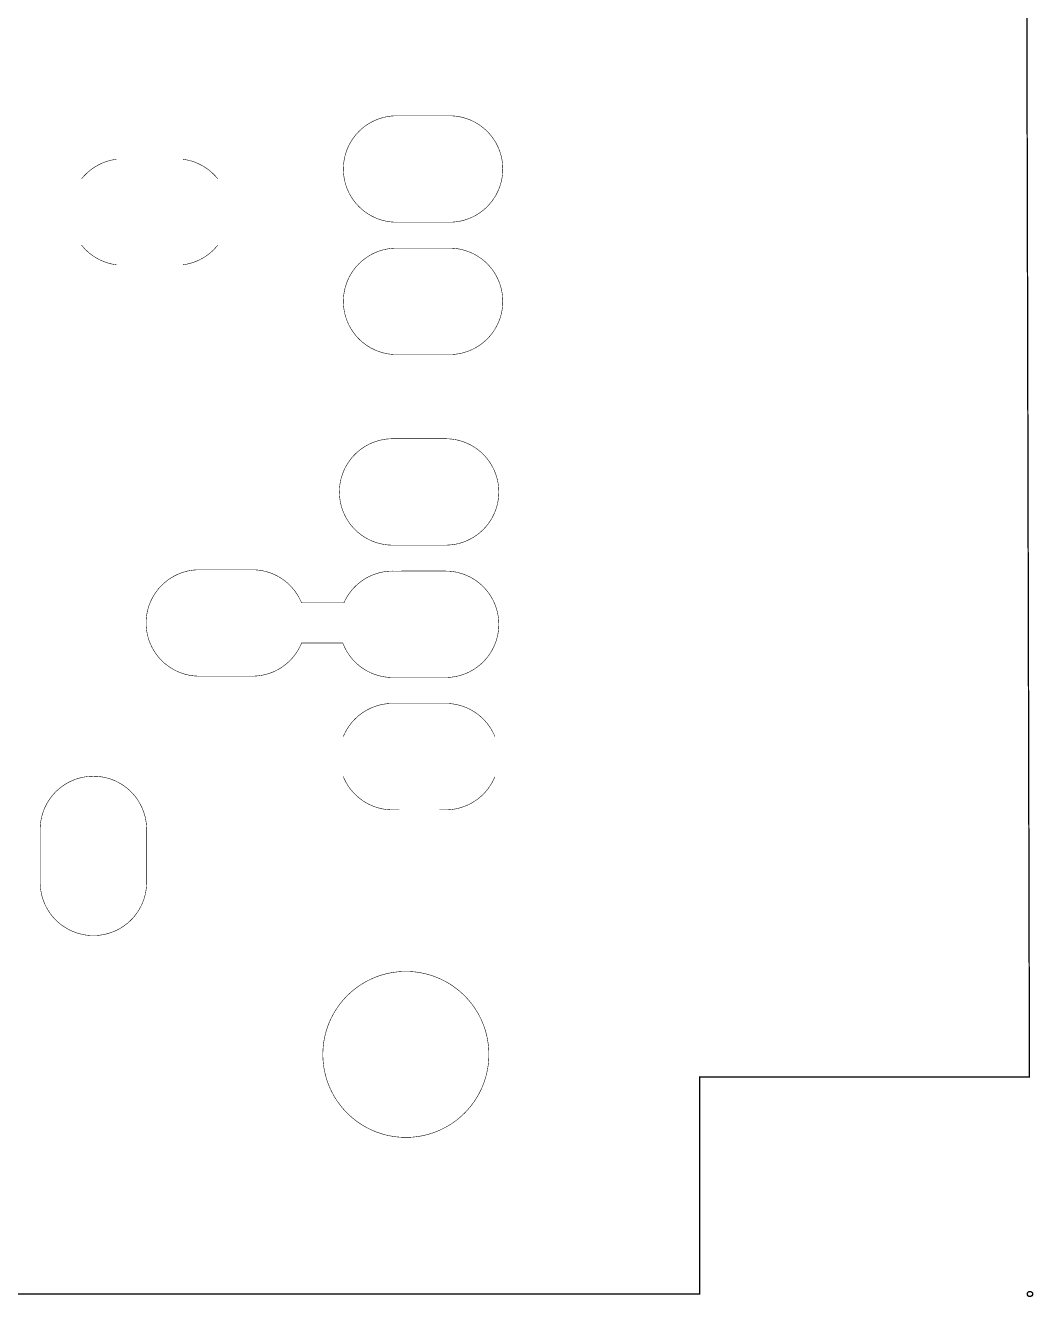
# Model space of a CAD drawing. Extents: x -0.1 to 57.3, y 51 to 102.1.
# Drawn here: x 37.96 to 57.29, y 50.95 to 75.35 of the extents above; entities that cross this region are included whole.
import ezdxf

# ---------------------------------------------------------------- set-up
doc = ezdxf.new("R2010")
doc.units = 0
doc.header["$MEASUREMENT"] = 0

msp = doc.modelspace()

# ---------------------------------------------------------------- linework, layer by layer
at = {"linetype": 'Continuous'}
for points, const_width in [([(0, 55.3212), (2.1844, 55.3212), (2.1844, 51.0032), (50.9016, 51.0032), (50.9016, 55.1688), (57.2262, 55.1688), (57.15, 86.741), (57.2262, 95.6564), (50.8, 95.6564), (50.8, 102.0064), (10.8204, 102.0064), (10.922, 78.9432), (0, 78.9432), (0, 55.3212)], 0.0254), ([(45.0848, 73.6142), (45.0488, 73.6136), (45.0089, 73.6114), (44.969, 73.6076), (44.9294, 73.6023), (44.89, 73.5954), (44.8509, 73.587), (44.8121, 73.5771), (44.7738, 73.5656), (44.736, 73.5527), (44.6987, 73.5383), (44.6619, 73.5224), (44.6259, 73.5051), (44.5905, 73.4865), (44.5559, 73.4664), (44.5221, 73.445), (44.4892, 73.4223), (44.4571, 73.3983), (44.4261, 73.3731), (44.3961, 73.3467), (44.3671, 73.3192), (44.3392, 73.2905), (44.3124, 73.2607), (44.2869, 73.23), (44.2626, 73.1982), (44.2395, 73.1655), (44.2177, 73.132), (44.1973, 73.0976), (44.1782, 73.0624), (44.1605, 73.0266), (44.1443, 72.99), (44.1295, 72.9529), (44.1161, 72.9152), (44.1042, 72.877), (44.0939, 72.8383), (44.085, 72.7993), (44.0777, 72.76), (44.072, 72.7204), (44.0678, 72.6807), (44.0651, 72.6407), (44.064, 72.6008), (44.0645, 72.5608), (44.0666, 72.5208), (44.0702, 72.481), (44.0754, 72.4413), (44.0821, 72.4019), (44.0903, 72.3628), (44.1001, 72.324), (44.1114, 72.2856), (44.1242, 72.2477), (44.1385, 72.2104), (44.1542, 72.1736), (44.1714, 72.1374), (44.1899, 72.102), (44.2098, 72.0673), (44.2311, 72.0335), (44.2537, 72.0004), (44.2775, 71.9683), (44.3026, 71.9372), (44.3289, 71.907), (44.3564, 71.878), (44.385, 71.85), (44.4146, 71.8231), (44.4453, 71.7975), (44.4769, 71.773), (44.5095, 71.7498), (44.543, 71.7279), (44.5773, 71.7074), (44.6124, 71.6882), (44.6482, 71.6703), (44.6847, 71.6539), (44.7218, 71.639), (44.7594, 71.6255), (44.7976, 71.6135), (44.8362, 71.603), (44.8752, 71.594), (44.9145, 71.5865), (44.954, 71.5806), (44.9938, 71.5763), (45.0337, 71.5735), (45.0737, 71.5723), (46.101, 71.5722), (46.123, 71.5724), (46.1629, 71.5741), (46.2028, 71.5773), (46.2425, 71.5821), (46.282, 71.5884), (46.3212, 71.5962), (46.3601, 71.6056), (46.3986, 71.6165), (46.4366, 71.6289), (46.4741, 71.6428), (46.5111, 71.6582), (46.5474, 71.6749), (46.583, 71.6931), (46.6179, 71.7127), (46.652, 71.7336), (46.6852, 71.7559), (46.7176, 71.7794), (46.749, 71.8042), (46.7794, 71.8301), (46.8087, 71.8573), (46.837, 71.8856), (46.8642, 71.915), (46.8902, 71.9454), (46.9149, 71.9768), (46.9384, 72.0091), (46.9607, 72.0424), (46.9816, 72.0765), (47.0012, 72.1114), (47.0193, 72.147), (47.0361, 72.1833), (47.0514, 72.2202), (47.0653, 72.2577), (47.0777, 72.2958), (47.0886, 72.3343), (47.098, 72.3731), (47.1059, 72.4124), (47.1122, 72.4519), (47.1169, 72.4916), (47.1201, 72.5314), (47.1218, 72.5714), (47.1219, 72.6065), (47.1206, 72.6465), (47.1177, 72.6864), (47.1133, 72.7262), (47.1073, 72.7657), (47.0998, 72.805), (47.0907, 72.8439), (47.0802, 72.8825), (47.0681, 72.9206), (47.0545, 72.9583), (47.0395, 72.9953), (47.023, 73.0318), (47.0051, 73.0676), (46.9858, 73.1026), (46.9652, 73.1369), (46.9433, 73.1703), (46.92, 73.2029), (46.8955, 73.2345), (46.8698, 73.2651), (46.8429, 73.2947), (46.8148, 73.3232), (46.7857, 73.3506), (46.7555, 73.3768), (46.7243, 73.4019), (46.6921, 73.4257), (46.6591, 73.4482), (46.6252, 73.4694), (46.5904, 73.4892), (46.555, 73.5077), (46.5188, 73.5248), (46.482, 73.5404), (46.4446, 73.5546), (46.4067, 73.5674), (46.3683, 73.5786), (46.3295, 73.5883), (46.2903, 73.5965), (46.2509, 73.6031), (46.2112, 73.6082), (46.1714, 73.6118), (46.1314, 73.6137), (46.0943, 73.6142), (45.085, 73.614)], 0.01), ([(39.7107, 72.7805), (39.6711, 72.7747), (39.6318, 72.7673), (39.5928, 72.7584), (39.5542, 72.7479), (39.516, 72.736), (39.4783, 72.7225), (39.4412, 72.7077), (39.4047, 72.6913), (39.3689, 72.6736), (39.3337, 72.6544), (39.2994, 72.6339), (39.2659, 72.6121), (39.2333, 72.589), (39.2016, 72.5646), (39.1708, 72.539), (39.1411, 72.5122), (39.1125, 72.4842), (39.085, 72.4552), (39.0587, 72.4251), (39.0419, 72.4046)], 0.01), ([(41.6545, 72.4038), (41.629, 72.4346), (41.6023, 72.4643), (41.5744, 72.493), (41.5455, 72.5206), (41.5155, 72.547), (41.4844, 72.5723), (41.4524, 72.5963), (41.4195, 72.619), (41.3857, 72.6404), (41.3512, 72.6605), (41.3158, 72.6792), (41.2798, 72.6966), (41.243, 72.7124), (41.2057, 72.7269), (41.1679, 72.7398), (41.1296, 72.7513), (41.0909, 72.7613), (41.0518, 72.7697), (41.0124, 72.7766), (40.9862, 72.7804)], 0.01), ([(39.0406, 71.1323), (39.0661, 71.1015), (39.0928, 71.0717), (39.1207, 71.043), (39.1496, 71.0154), (39.1796, 70.9889), (39.2106, 70.9637), (39.2426, 70.9396), (39.2755, 70.9169), (39.3092, 70.8954), (39.3438, 70.8753), (39.3791, 70.8566), (39.4152, 70.8392), (39.4519, 70.8233), (39.4891, 70.8088), (39.527, 70.7958), (39.5653, 70.7843), (39.604, 70.7743), (39.6431, 70.7658), (39.6825, 70.7589), (39.7087, 70.7552)], 0.01), ([(40.9842, 70.7548), (41.0238, 70.7606), (41.0631, 70.7679), (41.1021, 70.7768), (41.1407, 70.7872), (41.1789, 70.7991), (41.2166, 70.8125), (41.2537, 70.8274), (41.2902, 70.8437), (41.3261, 70.8614), (41.3612, 70.8805), (41.3956, 70.901), (41.4291, 70.9228), (41.4618, 70.9459), (41.4935, 70.9703), (41.5242, 70.9959), (41.5539, 71.0226), (41.5826, 71.0505), (41.6101, 71.0796), (41.6365, 71.1096), (41.6533, 71.1301)], 0.01), ([(45.0848, 71.0742), (45.0488, 71.0736), (45.0089, 71.0714), (44.969, 71.0676), (44.9294, 71.0623), (44.89, 71.0554), (44.8509, 71.047), (44.8121, 71.0371), (44.7738, 71.0256), (44.736, 71.0127), (44.6987, 70.9983), (44.6619, 70.9824), (44.6259, 70.9651), (44.5905, 70.9465), (44.5559, 70.9264), (44.5221, 70.905), (44.4892, 70.8823), (44.4571, 70.8583), (44.4261, 70.8331), (44.3961, 70.8067), (44.3671, 70.7792), (44.3392, 70.7505), (44.3124, 70.7207), (44.2869, 70.69), (44.2626, 70.6582), (44.2395, 70.6255), (44.2177, 70.592), (44.1973, 70.5576), (44.1782, 70.5224), (44.1605, 70.4866), (44.1443, 70.45), (44.1295, 70.4129), (44.1161, 70.3752), (44.1042, 70.337), (44.0939, 70.2983), (44.085, 70.2593), (44.0777, 70.22), (44.072, 70.1804), (44.0678, 70.1407), (44.0651, 70.1007), (44.064, 70.0608), (44.0645, 70.0208), (44.0666, 69.9808), (44.0702, 69.941), (44.0754, 69.9013), (44.0821, 69.8619), (44.0903, 69.8228), (44.1001, 69.784), (44.1114, 69.7456), (44.1242, 69.7077), (44.1385, 69.6704), (44.1542, 69.6336), (44.1714, 69.5974), (44.1899, 69.562), (44.2098, 69.5273), (44.2311, 69.4935), (44.2537, 69.4604), (44.2775, 69.4283), (44.3026, 69.3972), (44.3289, 69.367), (44.3564, 69.338), (44.385, 69.31), (44.4146, 69.2831), (44.4453, 69.2575), (44.4769, 69.233), (44.5095, 69.2098), (44.543, 69.1879), (44.5773, 69.1674), (44.6124, 69.1482), (44.6482, 69.1303), (44.6847, 69.1139), (44.7218, 69.099), (44.7594, 69.0855), (44.7976, 69.0735), (44.8362, 69.063), (44.8752, 69.054), (44.9145, 69.0465), (44.954, 69.0406), (44.9938, 69.0363), (45.0337, 69.0335), (45.0737, 69.0323), (46.101, 69.0322), (46.123, 69.0324), (46.1629, 69.0341), (46.2028, 69.0373), (46.2425, 69.0421), (46.282, 69.0484), (46.3212, 69.0562), (46.3601, 69.0656), (46.3986, 69.0765), (46.4366, 69.0889), (46.4741, 69.1028), (46.5111, 69.1182), (46.5474, 69.1349), (46.583, 69.1531), (46.6179, 69.1727), (46.652, 69.1936), (46.6852, 69.2159), (46.7176, 69.2394), (46.749, 69.2642), (46.7794, 69.2901), (46.8087, 69.3173), (46.837, 69.3456), (46.8642, 69.375), (46.8902, 69.4054), (46.9149, 69.4368), (46.9384, 69.4691), (46.9607, 69.5024), (46.9816, 69.5365), (47.0012, 69.5714), (47.0193, 69.607), (47.0361, 69.6433), (47.0514, 69.6802), (47.0653, 69.7177), (47.0777, 69.7558), (47.0886, 69.7943), (47.098, 69.8331), (47.1059, 69.8724), (47.1122, 69.9119), (47.1169, 69.9516), (47.1201, 69.9914), (47.1218, 70.0314), (47.1219, 70.0665), (47.1206, 70.1065), (47.1177, 70.1464), (47.1133, 70.1862), (47.1073, 70.2257), (47.0998, 70.265), (47.0907, 70.3039), (47.0802, 70.3425), (47.0681, 70.3806), (47.0545, 70.4183), (47.0395, 70.4553), (47.023, 70.4918), (47.0051, 70.5276), (46.9858, 70.5626), (46.9652, 70.5969), (46.9433, 70.6303), (46.92, 70.6629), (46.8955, 70.6945), (46.8698, 70.7251), (46.8429, 70.7547), (46.8148, 70.7832), (46.7857, 70.8106), (46.7555, 70.8368), (46.7243, 70.8619), (46.6921, 70.8857), (46.6591, 70.9082), (46.6252, 70.9294), (46.5904, 70.9492), (46.555, 70.9677), (46.5188, 70.9848), (46.482, 71.0004), (46.4446, 71.0146), (46.4067, 71.0274), (46.3683, 71.0386), (46.3295, 71.0483), (46.2903, 71.0565), (46.2509, 71.0631), (46.2112, 71.0682), (46.1714, 71.0718), (46.1314, 71.0737), (46.0943, 71.0742), (45.085, 71.074)], 0.01), ([(45.0086, 67.4166), (44.9726, 67.416), (44.9327, 67.4138), (44.8928, 67.41), (44.8532, 67.4047), (44.8138, 67.3978), (44.7747, 67.3894), (44.7359, 67.3795), (44.6976, 67.368), (44.6598, 67.3551), (44.6225, 67.3407), (44.5857, 67.3248), (44.5497, 67.3075), (44.5143, 67.2889), (44.4797, 67.2688), (44.4459, 67.2474), (44.413, 67.2247), (44.3809, 67.2007), (44.3499, 67.1755), (44.3199, 67.1491), (44.2909, 67.1216), (44.263, 67.0929), (44.2362, 67.0631), (44.2107, 67.0324), (44.1864, 67.0006), (44.1633, 66.9679), (44.1415, 66.9344), (44.1211, 66.9), (44.102, 66.8648), (44.0843, 66.829), (44.0681, 66.7924), (44.0533, 66.7553), (44.0399, 66.7176), (44.028, 66.6794), (44.0177, 66.6407), (44.0088, 66.6017), (44.0015, 66.5624), (43.9958, 66.5228), (43.9916, 66.4831), (43.9889, 66.4431), (43.9878, 66.4032), (43.9883, 66.3632), (43.9904, 66.3232), (43.994, 66.2834), (43.9992, 66.2437), (44.0059, 66.2043), (44.0141, 66.1652), (44.0239, 66.1264), (44.0352, 66.088), (44.048, 66.0501), (44.0623, 66.0128), (44.078, 65.976), (44.0952, 65.9398), (44.1137, 65.9044), (44.1336, 65.8697), (44.1549, 65.8359), (44.1775, 65.8028), (44.2013, 65.7707), (44.2264, 65.7396), (44.2527, 65.7094), (44.2802, 65.6804), (44.3088, 65.6524), (44.3384, 65.6255), (44.3691, 65.5999), (44.4007, 65.5754), (44.4333, 65.5522), (44.4668, 65.5303), (44.5011, 65.5098), (44.5362, 65.4906), (44.572, 65.4727), (44.6085, 65.4563), (44.6456, 65.4414), (44.6832, 65.4279), (44.7214, 65.4159), (44.76, 65.4054), (44.799, 65.3964), (44.8383, 65.3889), (44.8778, 65.383), (44.9176, 65.3787), (44.9575, 65.3759), (44.9975, 65.3747), (46.0248, 65.3746), (46.0468, 65.3748), (46.0867, 65.3765), (46.1266, 65.3797), (46.1663, 65.3845), (46.2058, 65.3908), (46.245, 65.3986), (46.2839, 65.408), (46.3224, 65.4189), (46.3604, 65.4313), (46.3979, 65.4452), (46.4349, 65.4606), (46.4712, 65.4773), (46.5068, 65.4955), (46.5417, 65.5151), (46.5758, 65.536), (46.609, 65.5583), (46.6414, 65.5818), (46.6728, 65.6066), (46.7032, 65.6325), (46.7325, 65.6597), (46.7608, 65.688), (46.788, 65.7174), (46.814, 65.7478), (46.8387, 65.7792), (46.8622, 65.8115), (46.8845, 65.8448), (46.9054, 65.8789), (46.925, 65.9138), (46.9431, 65.9494), (46.9599, 65.9857), (46.9752, 66.0226), (46.9891, 66.0601), (47.0015, 66.0982), (47.0124, 66.1367), (47.0218, 66.1755), (47.0297, 66.2148), (47.036, 66.2543), (47.0407, 66.294), (47.0439, 66.3338), (47.0456, 66.3738), (47.0457, 66.4089), (47.0444, 66.4489), (47.0415, 66.4888), (47.0371, 66.5286), (47.0311, 66.5681), (47.0236, 66.6074), (47.0145, 66.6463), (47.004, 66.6849), (46.9919, 66.723), (46.9783, 66.7607), (46.9633, 66.7977), (46.9468, 66.8342), (46.9289, 66.87), (46.9096, 66.905), (46.889, 66.9393), (46.8671, 66.9727), (46.8438, 67.0053), (46.8193, 67.0369), (46.7936, 67.0675), (46.7667, 67.0971), (46.7386, 67.1256), (46.7095, 67.153), (46.6793, 67.1792), (46.6481, 67.2043), (46.6159, 67.2281), (46.5829, 67.2506), (46.549, 67.2718), (46.5142, 67.2916), (46.4788, 67.3101), (46.4426, 67.3272), (46.4058, 67.3428), (46.3684, 67.357), (46.3305, 67.3698), (46.2921, 67.381), (46.2533, 67.3907), (46.2141, 67.3989), (46.1747, 67.4055), (46.135, 67.4106), (46.0952, 67.4142), (46.0552, 67.4161), (46.0181, 67.4166), (45.0088, 67.4164)], 0.01), ([(45.0086, 64.8766), (44.9726, 64.876), (44.9327, 64.8738), (44.8928, 64.87), (44.8532, 64.8647), (44.8138, 64.8578), (44.7747, 64.8494), (44.7359, 64.8395), (44.6976, 64.828), (44.6598, 64.8151), (44.6225, 64.8007), (44.5857, 64.7848), (44.5497, 64.7675), (44.5143, 64.7489), (44.4797, 64.7288), (44.4459, 64.7074), (44.413, 64.6847), (44.3809, 64.6607), (44.3499, 64.6355), (44.3199, 64.6091), (44.2909, 64.5816), (44.263, 64.5529), (44.2362, 64.5231), (44.2107, 64.4924), (44.1864, 64.4606), (44.1633, 64.4279), (44.1415, 64.3944), (44.1211, 64.36), (44.102, 64.3248), (44.0843, 64.289), (44.0743, 64.2668), (44.0346, 64.267), (43.2615, 64.267), (43.2522, 64.2893), (43.2355, 64.3256), (43.2174, 64.3613), (43.1979, 64.3962), (43.177, 64.4303), (43.1549, 64.4636), (43.1314, 64.496), (43.1067, 64.5274), (43.0808, 64.5579), (43.0537, 64.5873), (43.0254, 64.6156), (42.9961, 64.6429), (42.9658, 64.6689), (42.9344, 64.6937), (42.9021, 64.7173), (42.8689, 64.7396), (42.8348, 64.7606), (42.8, 64.7802), (42.7644, 64.7985), (42.7281, 64.8153), (42.6912, 64.8307), (42.6537, 64.8447), (42.6157, 64.8571), (42.5773, 64.8681), (42.5384, 64.8776), (42.4992, 64.8855), (42.4597, 64.8919), (42.42, 64.8967), (42.3801, 64.9), (42.3402, 64.9017), (42.2897, 64.902), (41.3004, 64.9018), (41.2842, 64.9019), (41.2442, 64.9005), (41.2043, 64.8975), (41.1646, 64.8929), (41.1251, 64.8868), (41.0858, 64.8792), (41.0469, 64.87), (41.0083, 64.8593), (40.9702, 64.8471), (40.9326, 64.8335), (40.8956, 64.8183), (40.8592, 64.8018), (40.8235, 64.7838), (40.7885, 64.7644), (40.7543, 64.7437), (40.7209, 64.7216), (40.6884, 64.6983), (40.6569, 64.6737), (40.6263, 64.6479), (40.5968, 64.6209), (40.5684, 64.5928), (40.5411, 64.5635), (40.5149, 64.5333), (40.49, 64.502), (40.4663, 64.4698), (40.4439, 64.4367), (40.4227, 64.4027), (40.403, 64.3679), (40.3846, 64.3324), (40.3676, 64.2962), (40.3521, 64.2593), (40.338, 64.2219), (40.3254, 64.1839), (40.3143, 64.1455), (40.3047, 64.1067), (40.2966, 64.0675), (40.29, 64.0281), (40.2851, 63.9884), (40.2816, 63.9485), (40.2798, 63.9086), (40.2795, 63.8686), (40.2807, 63.8286), (40.2836, 63.7887), (40.288, 63.7489), (40.2939, 63.7094), (40.3014, 63.6701), (40.3104, 63.6311), (40.321, 63.5925), (40.333, 63.5544), (40.3466, 63.5168), (40.3616, 63.4797), (40.378, 63.4432), (40.3959, 63.4074), (40.4151, 63.3724), (40.4357, 63.3381), (40.4576, 63.3046), (40.4809, 63.2721), (40.5053, 63.2404), (40.531, 63.2098), (40.5579, 63.1802), (40.5859, 63.1516), (40.6151, 63.1242), (40.6452, 63.0979), (40.6764, 63.0729), (40.7085, 63.0491), (40.7416, 63.0265), (40.7755, 63.0053), (40.8102, 62.9854), (40.8456, 62.9669), (40.8818, 62.9498), (40.9186, 62.9341), (40.9559, 62.9199), (40.9939, 62.9071), (41.0322, 62.8958), (41.071, 62.8861), (41.1102, 62.8779), (41.1496, 62.8712), (41.1893, 62.8661), (41.2291, 62.8625), (41.2691, 62.8605), (41.3004, 62.86), (42.3164, 62.8602), (42.3317, 62.8601), (42.3717, 62.8615), (42.4116, 62.8644), (42.4513, 62.869), (42.4909, 62.875), (42.5301, 62.8826), (42.5691, 62.8918), (42.6076, 62.9024), (42.6457, 62.9146), (42.6833, 62.9282), (42.7204, 62.9433), (42.7568, 62.9599), (42.7925, 62.9778), (42.8275, 62.9971), (42.8618, 63.0178), (42.8951, 63.0399), (42.9276, 63.0632), (42.9592, 63.0878), (42.9898, 63.1135), (43.0193, 63.1405), (43.0478, 63.1686), (43.0751, 63.1978), (43.1013, 63.228), (43.1263, 63.2593), (43.15, 63.2915), (43.1725, 63.3246), (43.1936, 63.3585), (43.2134, 63.3933), (43.2318, 63.4288), (43.2488, 63.465), (43.2617, 63.495), (44.0536, 63.495), (44.0674, 63.4604), (44.0836, 63.4239), (44.1012, 63.388), (44.1202, 63.3528), (44.1406, 63.3183), (44.1623, 63.2848), (44.1853, 63.252), (44.2096, 63.2202), (44.2351, 63.1894), (44.2618, 63.1596), (44.2896, 63.1309), (44.3185, 63.1033), (44.3485, 63.0768), (44.3795, 63.0516), (44.4115, 63.0275), (44.4444, 63.0048), (44.4782, 62.9833), (44.5127, 62.9632), (44.5481, 62.9445), (44.5841, 62.9271), (44.6208, 62.9112), (44.6581, 62.8967), (44.6959, 62.8837), (44.7342, 62.8722), (44.7729, 62.8622), (44.812, 62.8537), (44.8514, 62.8468), (44.891, 62.8414), (44.9309, 62.8376), (44.9708, 62.8353), (45.011, 62.8346), (46.0248, 62.8348), (46.0401, 62.8347), (46.0801, 62.8361), (46.12, 62.839), (46.1597, 62.8436), (46.1993, 62.8496), (46.2385, 62.8572), (46.2775, 62.8664), (46.316, 62.877), (46.3541, 62.8892), (46.3917, 62.9028), (46.4288, 62.9179), (46.4652, 62.9345), (46.5009, 62.9524), (46.5359, 62.9717), (46.5702, 62.9924), (46.6035, 63.0145), (46.636, 63.0378), (46.6676, 63.0624), (46.6982, 63.0881), (46.7277, 63.1151), (46.7562, 63.1432), (46.7835, 63.1724), (46.8097, 63.2026), (46.8347, 63.2339), (46.8584, 63.2661), (46.8809, 63.2992), (46.902, 63.3331), (46.9218, 63.3679), (46.9402, 63.4034), (46.9572, 63.4396), (46.9728, 63.4764), (46.9869, 63.5139), (46.9996, 63.5518), (47.0107, 63.5902), (47.0203, 63.629), (47.0285, 63.6682), (47.035, 63.7077), (47.04, 63.7473), (47.0435, 63.7872), (47.0454, 63.8271), (47.0458, 63.8623), (47.0447, 63.9023), (47.0421, 63.9422), (47.038, 63.9819), (47.0322, 64.0215), (47.025, 64.0609), (47.0161, 64.0999), (47.0058, 64.1385), (46.994, 64.1767), (46.9807, 64.2144), (46.9659, 64.2516), (46.9496, 64.2882), (46.932, 64.324), (46.9129, 64.3592), (46.8925, 64.3936), (46.8708, 64.4272), (46.8478, 64.4599), (46.8235, 64.4917), (46.7979, 64.5225), (46.7712, 64.5522), (46.7434, 64.5809), (46.7144, 64.6085), (46.6844, 64.6349), (46.6534, 64.6602), (46.6214, 64.6842), (46.5885, 64.7069), (46.5547, 64.7283), (46.5201, 64.7484), (46.4847, 64.7671), (46.4487, 64.7845), (46.412, 64.8003), (46.3747, 64.8148), (46.3368, 64.8277), (46.2985, 64.8392), (46.2598, 64.8492), (46.2207, 64.8576), (46.1813, 64.8645), (46.1417, 64.8699), (46.1018, 64.8737), (46.0619, 64.8759), (46.0248, 64.8766), (45.0088, 64.8764)], 0.01), ([(46.971, 61.6993), (46.9552, 61.736), (46.938, 61.7722), (46.9194, 61.8076), (46.8995, 61.8422), (46.8782, 61.8761), (46.8556, 61.9091), (46.8317, 61.9412), (46.8066, 61.9723), (46.7803, 62.0024), (46.7528, 62.0315), (46.7242, 62.0594), (46.6945, 62.0863), (46.6638, 62.1119), (46.6321, 62.1363), (46.5995, 62.1595), (46.566, 62.1813), (46.5317, 62.2019), (46.4966, 62.2211), (46.4608, 62.2388), (46.4243, 62.2552), (46.3872, 62.2701), (46.3495, 62.2836), (46.3113, 62.2956), (46.2727, 62.306), (46.2338, 62.315), (46.1945, 62.3224), (46.1549, 62.3283), (46.1151, 62.3326), (46.0752, 62.3354), (46.0352, 62.3365), (45.0088, 62.3366), (44.9859, 62.3363), (44.946, 62.3347), (44.9061, 62.3314), (44.8664, 62.3266), (44.8269, 62.3203), (44.7877, 62.3124), (44.7488, 62.3029), (44.7103, 62.292), (44.6723, 62.2796), (44.6348, 62.2656), (44.5979, 62.2503), (44.5616, 62.2335), (44.526, 62.2152), (44.4911, 62.1956), (44.4571, 62.1747), (44.4238, 62.1524), (44.3915, 62.1289), (44.3601, 62.1041), (44.3298, 62.0781), (44.3004, 62.0509), (44.2722, 62.0226), (44.245, 61.9932), (44.2191, 61.9627), (44.1943, 61.9313), (44.1708, 61.8989), (44.1486, 61.8657), (44.1278, 61.8316), (44.1082, 61.7966), (44.0901, 61.761), (44.0733, 61.7247), (44.063, 61.7003)], 0.01), ([(38.2474, 58.9041), (38.2479, 58.8702), (38.25, 58.8302), (38.2536, 58.7904), (38.2588, 58.7507), (38.2655, 58.7113), (38.2737, 58.6722), (38.2835, 58.6334), (38.2948, 58.595), (38.3076, 58.5571), (38.3219, 58.5198), (38.3376, 58.483), (38.3548, 58.4468), (38.3733, 58.4114), (38.3932, 58.3767), (38.4145, 58.3429), (38.4371, 58.3098), (38.4609, 58.2777), (38.486, 58.2466), (38.5123, 58.2164), (38.5398, 58.1874), (38.5684, 58.1594), (38.598, 58.1325), (38.6287, 58.1069), (38.6603, 58.0824), (38.6929, 58.0592), (38.7264, 58.0373), (38.7607, 58.0168), (38.7958, 57.9976), (38.8316, 57.9797), (38.8681, 57.9633), (38.9052, 57.9484), (38.9428, 57.9349), (38.981, 57.9229), (39.0196, 57.9124), (39.0586, 57.9034), (39.0979, 57.8959), (39.1374, 57.89), (39.1772, 57.8857), (39.2171, 57.8829), (39.2571, 57.8817), (39.297, 57.882), (39.337, 57.8839), (39.3768, 57.8874), (39.4165, 57.8924), (39.456, 57.899), (39.4951, 57.9071), (39.534, 57.9167), (39.5724, 57.9279), (39.6103, 57.9406), (39.6477, 57.9547), (39.6846, 57.9703), (39.7208, 57.9873), (39.7563, 58.0057), (39.791, 58.0255), (39.825, 58.0466), (39.8581, 58.0691), (39.8903, 58.0928), (39.9215, 58.1178), (39.9517, 58.144), (39.9809, 58.1713), (40.009, 58.1998), (40.036, 58.2294), (40.0618, 58.2599), (40.0863, 58.2915), (40.1096, 58.324), (40.1317, 58.3574), (40.1523, 58.3916), (40.1717, 58.4266), (40.1896, 58.4624), (40.2062, 58.4988), (40.2213, 58.5359), (40.2349, 58.5735), (40.247, 58.6116), (40.2577, 58.6501), (40.2668, 58.6891), (40.2744, 58.7283), (40.2805, 58.7679), (40.285, 58.8076), (40.2879, 58.8475), (40.2893, 58.8875), (40.2894, 59.1026), (40.2892, 59.9186), (40.2894, 59.9253), (40.2883, 59.9653), (40.2857, 60.0052), (40.2816, 60.0449), (40.2758, 60.0845), (40.2686, 60.1239), (40.2597, 60.1629), (40.2494, 60.2015), (40.2376, 60.2397), (40.2243, 60.2774), (40.2095, 60.3146), (40.1932, 60.3512), (40.1756, 60.387), (40.1565, 60.4222), (40.1361, 60.4566), (40.1144, 60.4902), (40.0914, 60.5229), (40.0671, 60.5547), (40.0415, 60.5855), (40.0148, 60.6152), (39.987, 60.6439), (39.958, 60.6715), (39.928, 60.6979), (39.897, 60.7232), (39.865, 60.7472), (39.8321, 60.7699), (39.7983, 60.7913), (39.7637, 60.8114), (39.7283, 60.8301), (39.6923, 60.8475), (39.6556, 60.8633), (39.6183, 60.8778), (39.5804, 60.8907), (39.5421, 60.9022), (39.5034, 60.9122), (39.4643, 60.9206), (39.4249, 60.9275), (39.3853, 60.9329), (39.3454, 60.9367), (39.3055, 60.9389), (39.2655, 60.9396), (39.2255, 60.9387), (39.1856, 60.9362), (39.1458, 60.9322), (39.1062, 60.9266), (39.0668, 60.9195), (39.0278, 60.9108), (38.9891, 60.9007), (38.9509, 60.889), (38.9131, 60.8758), (38.8759, 60.8611), (38.8393, 60.845), (38.8033, 60.8275), (38.7681, 60.8086), (38.7336, 60.7883), (38.6999, 60.7667), (38.6672, 60.7438), (38.6353, 60.7196), (38.6044, 60.6942), (38.5745, 60.6676), (38.5457, 60.6399), (38.518, 60.611), (38.4915, 60.5811), (38.4662, 60.5501), (38.442, 60.5182), (38.4192, 60.4854), (38.3976, 60.4517), (38.3774, 60.4172), (38.3586, 60.3819), (38.3411, 60.3459), (38.3251, 60.3093), (38.3105, 60.272), (38.2974, 60.2342), (38.2858, 60.196), (38.2757, 60.1573), (38.2671, 60.1182), (38.2601, 60.0788), (38.2545, 60.0392), (38.2506, 59.9994), (38.2482, 59.9595), (38.2474, 59.9195), (38.2476, 58.9026), (38.2474, 58.9041)], 0.01), ([(44.0623, 60.9328), (44.078, 60.896), (44.0952, 60.8598), (44.1137, 60.8244), (44.1336, 60.7897), (44.1549, 60.7559), (44.1775, 60.7228), (44.2013, 60.6907), (44.2264, 60.6596), (44.2527, 60.6294), (44.2802, 60.6004), (44.3088, 60.5724), (44.3384, 60.5455), (44.3691, 60.5199), (44.4007, 60.4954), (44.4333, 60.4722), (44.4668, 60.4503), (44.5011, 60.4298), (44.5362, 60.4106), (44.572, 60.3927), (44.6085, 60.3763), (44.6456, 60.3614), (44.6832, 60.3479), (44.7214, 60.3359), (44.76, 60.3254), (44.799, 60.3164), (44.8383, 60.3089), (44.8778, 60.303), (44.9176, 60.2987), (44.9575, 60.2959), (44.9975, 60.2947), (45.1353, 60.2946)], 0.01), ([(45.9021, 60.2946), (46.0248, 60.2948), (46.0268, 60.2946), (46.0668, 60.2955), (46.1067, 60.2979), (46.1465, 60.3019), (46.1861, 60.3074), (46.2255, 60.3145), (46.2645, 60.3231), (46.3032, 60.3333), (46.3415, 60.345), (46.3792, 60.3581), (46.4165, 60.3727), (46.4531, 60.3888), (46.4891, 60.4063), (46.5243, 60.4252), (46.5588, 60.4454), (46.5925, 60.467), (46.6253, 60.4899), (46.6572, 60.514), (46.6881, 60.5394), (46.718, 60.566), (46.7468, 60.5937), (46.7745, 60.6225), (46.8011, 60.6524), (46.8265, 60.6834), (46.8506, 60.7152), (46.8735, 60.748), (46.8951, 60.7817), (46.9153, 60.8162), (46.9342, 60.8515), (46.9517, 60.8875), (46.9678, 60.9241), (46.9702, 60.9301)], 0.01), ([(46.8553, 55.6073), (46.8544, 55.6539), (46.8522, 55.7005), (46.8486, 55.7471), (46.8436, 55.7935), (46.8372, 55.8397), (46.8296, 55.8857), (46.8205, 55.9315), (46.8102, 55.977), (46.7985, 56.0222), (46.7855, 56.067), (46.7712, 56.1114), (46.7555, 56.1554), (46.7386, 56.1989), (46.7205, 56.2419), (46.7011, 56.2843), (46.6804, 56.3261), (46.6585, 56.3674), (46.6355, 56.4079), (46.6112, 56.4478), (46.5858, 56.487), (46.5593, 56.5253), (46.5316, 56.5629), (46.5029, 56.5997), (46.4731, 56.6356), (46.4423, 56.6706), (46.4104, 56.7047), (46.3776, 56.7379), (46.3438, 56.77), (46.309, 56.8012), (46.2734, 56.8314), (46.2369, 56.8604), (46.1996, 56.8884), (46.1614, 56.9153), (46.1225, 56.9411), (46.0829, 56.9657), (46.0425, 56.9891), (46.0015, 57.0114), (45.9599, 57.0324), (45.9176, 57.0522), (45.8748, 57.0708), (45.8315, 57.0881), (45.7876, 57.1041), (45.7434, 57.1189), (45.6987, 57.1323), (45.6536, 57.1444), (45.6082, 57.1552), (45.5625, 57.1646), (45.5165, 57.1728), (45.4704, 57.1795), (45.424, 57.1849), (45.3775, 57.189), (45.3309, 57.1916), (45.2843, 57.193), (45.2376, 57.1929), (45.191, 57.1915), (45.1444, 57.1887), (45.0979, 57.1845), (45.0516, 57.179), (45.0054, 57.1722), (44.9595, 57.1639), (44.9138, 57.1544), (44.8684, 57.1435), (44.8234, 57.1313), (44.7787, 57.1177), (44.7345, 57.1029), (44.6907, 57.0868), (44.6474, 57.0694), (44.6046, 57.0507), (44.5624, 57.0308), (44.5208, 57.0097), (44.4799, 56.9873), (44.4396, 56.9638), (44.4, 56.9391), (44.3611, 56.9132), (44.3231, 56.8863), (44.2858, 56.8582), (44.2494, 56.829), (44.2138, 56.7988), (44.1791, 56.7675), (44.1454, 56.7353), (44.1127, 56.7021), (44.0809, 56.6679), (44.0501, 56.6328), (44.0204, 56.5968), (43.9917, 56.56), (43.9642, 56.5223), (43.9377, 56.4839), (43.9124, 56.4447), (43.8883, 56.4048), (43.8653, 56.3641), (43.8435, 56.3229), (43.823, 56.281), (43.8036, 56.2385), (43.7856, 56.1955), (43.7688, 56.1519), (43.7533, 56.1079), (43.7391, 56.0635), (43.7261, 56.0186), (43.7146, 55.9734), (43.7043, 55.9279), (43.6954, 55.8821), (43.6878, 55.8361), (43.6816, 55.7898), (43.6767, 55.7434), (43.6732, 55.6969), (43.6711, 55.6502), (43.6703, 55.6036), (43.6709, 55.5569), (43.6729, 55.5103), (43.6762, 55.4638), (43.6809, 55.4173), (43.6869, 55.3711), (43.6943, 55.325), (43.7031, 55.2791), (43.7132, 55.2336), (43.7246, 55.1883), (43.7373, 55.1434), (43.7514, 55.0989), (43.7667, 55.0549), (43.7834, 55.0113), (43.8013, 54.9682), (43.8204, 54.9256), (43.8408, 54.8837), (43.8624, 54.8423), (43.8852, 54.8016), (43.9093, 54.7616), (43.9344, 54.7223), (43.9607, 54.6837), (43.9881, 54.646), (44.0167, 54.609), (44.0462, 54.573), (44.0769, 54.5377), (44.1085, 54.5035), (44.1412, 54.4701), (44.1748, 54.4377), (44.2093, 54.4064), (44.2448, 54.376), (44.2811, 54.3467), (44.3182, 54.3185), (44.3562, 54.2913), (44.395, 54.2653), (44.4345, 54.2405), (44.4747, 54.2168), (44.5155, 54.1943), (44.5571, 54.173), (44.5992, 54.1529), (44.6419, 54.1341), (44.6851, 54.1166), (44.7289, 54.1003), (44.7731, 54.0853), (44.8177, 54.0716), (44.8627, 54.0592), (44.908, 54.0481), (44.9536, 54.0384), (44.9995, 54.03), (45.0457, 54.023), (45.092, 54.0173), (45.1384, 54.013), (45.185, 54.01), (45.2317, 54.0084), (45.2783, 54.0082), (45.325, 54.0093), (45.3716, 54.0118), (45.4181, 54.0157), (45.4644, 54.0209), (45.5106, 54.0275), (45.5566, 54.0354), (45.6024, 54.0447), (45.6478, 54.0553), (45.6929, 54.0673), (45.7377, 54.0805), (45.782, 54.0951), (45.8259, 54.111), (45.8693, 54.1281), (45.9122, 54.1465), (45.9545, 54.1662), (45.9962, 54.187), (46.0373, 54.2091), (46.0778, 54.2324), (46.1175, 54.2569), (46.1565, 54.2825), (46.1947, 54.3093), (46.2322, 54.3371), (46.2688, 54.3661), (46.3045, 54.3961), (46.3394, 54.4271), (46.3733, 54.4592), (46.4062, 54.4922), (46.4382, 54.5262), (46.4692, 54.5611), (46.4992, 54.5969), (46.528, 54.6335), (46.5558, 54.671), (46.5825, 54.7093), (46.6081, 54.7483), (46.6324, 54.7881), (46.6557, 54.8286), (46.6777, 54.8697), (46.6985, 54.9115), (46.7181, 54.9539), (46.7364, 54.9968), (46.7534, 55.0402), (46.7692, 55.0841), (46.7837, 55.1285), (46.7969, 55.1733), (46.8088, 55.2184), (46.8193, 55.2639), (46.8285, 55.3096), (46.8363, 55.3556), (46.8428, 55.4018), (46.848, 55.4482), (46.8518, 55.4947), (46.8542, 55.5413), (46.8552, 55.588), (46.8553, 55.6073)], 0.01)]:
    msp.add_lwpolyline(points, dxfattribs=dict(at, const_width=const_width))
msp.add_circle((57.2363, 51.0032), 0.05)

doc.saveas('drawing.dxf')
